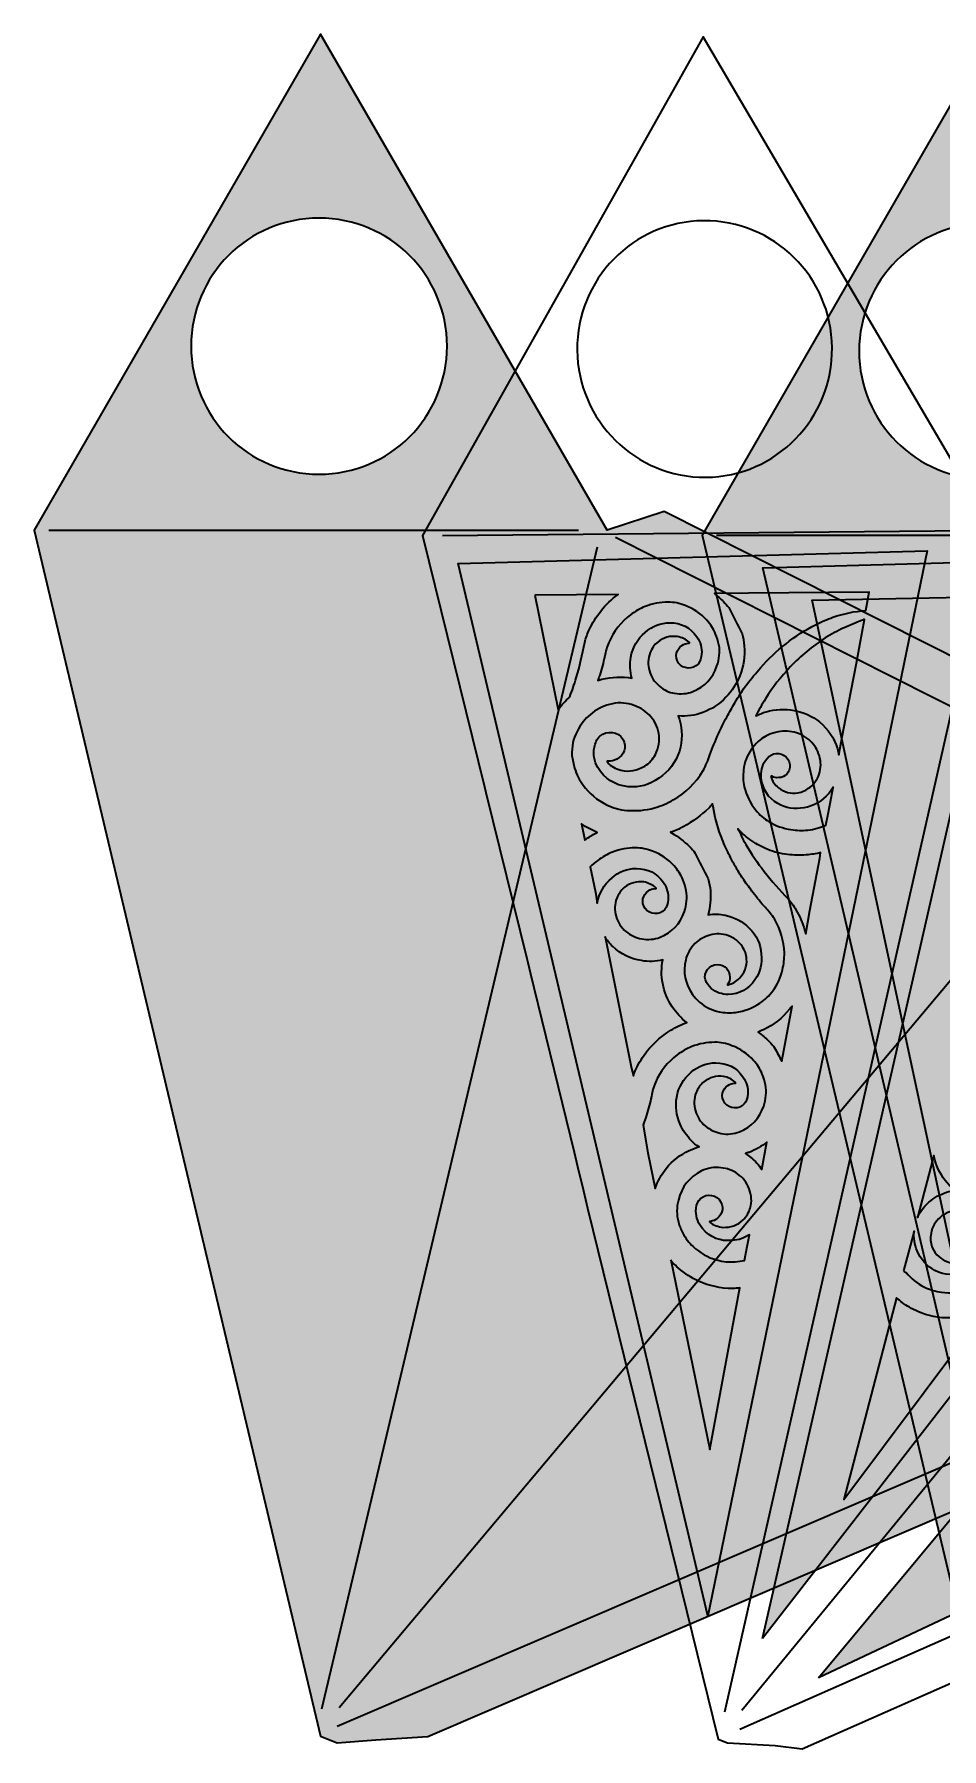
# Model space of a CAD drawing. Header units: inches. Extents: x 1.3 to 15.2, y 1.7 to 11.7.
# Drawn here: x 1.35 to 6.67, y 1.68 to 11.72 of the extents above; entities that cross this region are included whole.
import ezdxf

# ---------------------------------------------------------------- set-up
doc = ezdxf.new("R2010")
doc.units = ezdxf.units.IN
doc.header["$MEASUREMENT"] = 0
doc.layers.add('Layer 1', color=7, linetype='Continuous')

# ---------------------------------------------------------------- blocks, each defined once
blk = doc.blocks.new('block 2')
at = {"layer": 'Layer 1', "true_color": 0x94aa00}
h = blk.add_hatch(color=54, dxfattribs=at)
h.dxf.hatch_style = 2
h.paths.add_polyline_path([(8.05, 7.257), (7.7, 7.308), (7.59, 7.644), (5.042, 8.926), (4.707, 8.817), (3.028, 11.721), (1.35, 8.817), (3.028, 1.753), (3.125, 1.714), (3.351, 1.731), (3.656, 1.75), (9.568, 4.286), (9.7, 4.614), (9.751, 4.964)])
edge = h.paths.add_edge_path()
edge.add_spline(control_points=[(3.019, 10.644), (3.435, 10.644), (3.769, 10.31), (3.769, 9.894), (3.769, 9.479), (3.433, 9.144), (3.019, 9.144), (2.604, 9.144), (2.269, 9.479), (2.269, 9.894), (2.269, 10.31), (2.604, 10.644), (3.019, 10.644)], knot_values=[0, 0, 0, 0, 1, 1, 1, 2, 2, 2, 3, 3, 3, 4, 4, 4, 4], degree=3, periodic=1)
at = {"layer": 'Layer 1', "color": 7, "lineweight": 35, "true_color": 0xffffff}
blk.add_lwpolyline([(8.05, 7.257), (7.7, 7.308), (7.59, 7.644), (5.042, 8.926), (4.707, 8.817), (3.028, 11.721), (1.35, 8.817), (3.028, 1.753), (3.125, 1.714), (3.351, 1.731), (3.656, 1.75), (9.568, 4.286), (9.7, 4.614), (9.751, 4.964), (8.05, 7.257)], dxfattribs=at)
at = {"layer": 'Layer 1', "color": 140, "lineweight": 35, "true_color": 0x00bfff}
for points in [[(1.435, 8.817), (4.539, 8.817)], [(4.756, 8.775), (7.546, 7.369)], [(4.65, 8.717), (3.033, 1.911)], [(7.585, 7.207), (3.136, 1.919)], [(9.551, 4.565), (3.125, 1.81)]]:
    blk.add_lwpolyline(points, dxfattribs=at)
at = {"layer": 'Layer 1', "color": 7, "lineweight": 35, "true_color": 0xffffff}
blk.add_open_spline([(3.019, 10.644), (3.435, 10.644), (3.769, 10.31), (3.769, 9.894), (3.769, 9.479), (3.433, 9.144), (3.019, 9.144), (2.604, 9.144), (2.269, 9.479), (2.269, 9.894), (2.269, 10.31), (2.604, 10.644), (3.019, 10.644)], degree=3, knots=[0, 0, 0, 0, 1, 1, 1, 2, 2, 2, 3, 3, 3, 4, 4, 4, 4], dxfattribs=at)
blk = doc.blocks.new('block 3')
at = {"layer": 'Layer 1', "true_color": 0xdcdcdc}
h = blk.add_hatch(color=254, dxfattribs=at)
h.dxf.hatch_style = 2
h.paths.add_polyline_path([(5.297, 2.457), (3.835, 8.621), (6.583, 8.695)])
h = blk.add_hatch(color=254, dxfattribs=at)
h.dxf.hatch_style = 2
h.paths.add_polyline_path([(5.618, 2.324), (7.029, 8.5), (9.526, 7.353)])
h = blk.add_hatch(color=254, dxfattribs=at)
h.dxf.hatch_style = 2
h.paths.add_polyline_path([(5.947, 2.095), (10.001, 6.963), (11.708, 4.807)])
at = {"layer": 'Layer 1', "color": 140, "lineweight": 35, "true_color": 0x00bfff}
for points in [[(3.989, 7.313), (3.997, 7.279), (4.236, 6.307), (4.242, 6.285), (4.258, 6.218), (4.278, 6.138), (4.278, 6.138), (4.514, 5.174), (4.533, 5.09), (4.568, 4.947), (4.593, 4.846), (5.358, 1.735), (5.413, 1.714), (5.692, 1.699), (5.85, 1.679), (10.901, 3.908)], [(6.967, 8.814), (5.271, 11.706), (3.626, 8.785), (3.989, 7.313)], [(3.743, 8.786), (6.833, 8.814)], [(6.943, 8.715), (5.396, 1.893)], [(9.879, 7.232), (5.496, 1.903)], [(11.861, 4.604), (5.486, 1.792)]]:
    blk.add_lwpolyline(points, dxfattribs=at)
at = {"layer": 'Layer 1', "color": 7, "lineweight": 35, "true_color": 0xffffff}
for points in [[(5.297, 2.457), (3.835, 8.621), (6.583, 8.695), (5.297, 2.457)], [(5.618, 2.324), (7.029, 8.5), (9.526, 7.353), (5.618, 2.324)], [(5.947, 2.095), (10.001, 6.963), (11.708, 4.807), (5.947, 2.095)]]:
    blk.add_lwpolyline(points, dxfattribs=at)
at = {"layer": 'Layer 1', "color": 140, "lineweight": 35, "true_color": 0x00bfff}
for points, knots in [([(5.272, 10.629), (5.685, 10.632), (6.022, 10.3), (6.026, 9.885), (6.029, 9.47), (5.7, 9.131), (5.286, 9.126), (4.874, 9.124), (4.536, 9.456), (4.532, 9.871), (4.528, 10.286), (4.86, 10.625), (5.272, 10.629)], [0, 0, 0, 0, 1, 1, 1, 2, 2, 2, 3, 3, 3, 4, 4, 4, 4]), ([(4.283, 8.436), (4.283, 8.436), (4.772, 8.44), (4.772, 8.44), (4.733, 8.413), (4.699, 8.379), (4.67, 8.342), (4.643, 8.308), (4.62, 8.272), (4.603, 8.233), (4.592, 8.21), (4.582, 8.185), (4.576, 8.158), (4.563, 8.089), (4.547, 8.02), (4.526, 7.951), (4.515, 7.914), (4.503, 7.876), (4.488, 7.84), (4.488, 7.84), (4.488, 7.84), (4.488, 7.84), (4.463, 7.817), (4.439, 7.792), (4.421, 7.765), (4.421, 7.765), (4.421, 7.765), (4.421, 7.765), (4.421, 7.765), (4.283, 8.436), (4.283, 8.436)], [0, 0, 0, 0, 1, 1, 1, 2, 2, 2, 3, 3, 3, 4, 4, 4, 5, 5, 5, 6, 6, 6, 7, 7, 7, 8, 8, 8, 9, 9, 9, 10, 10, 10, 10]), ([(5.536, 8.447), (5.536, 8.447), (6.243, 8.454), (6.243, 8.454), (6.243, 8.454), (6.224, 8.345), (6.224, 8.345), (6.224, 8.345), (6.224, 8.345), (6.224, 8.345), (6.157, 8.342), (6.093, 8.328), (6.031, 8.306), (5.997, 8.295), (5.964, 8.279), (5.932, 8.264), (5.87, 8.232), (5.811, 8.196), (5.756, 8.151), (5.701, 8.11), (5.653, 8.063), (5.607, 8.011), (5.579, 7.979), (5.553, 7.946), (5.526, 7.913), (5.501, 7.878), (5.476, 7.842), (5.456, 7.806), (5.439, 7.778), (5.424, 7.751), (5.408, 7.722), (5.392, 7.69), (5.376, 7.657), (5.36, 7.624), (5.342, 7.582), (5.324, 7.542), (5.31, 7.5), (5.299, 7.468), (5.286, 7.438), (5.27, 7.408), (5.226, 7.336), (5.168, 7.278), (5.095, 7.236), (5.06, 7.217), (5.024, 7.201), (4.985, 7.19), (4.931, 7.175), (4.878, 7.171), (4.822, 7.175), (4.781, 7.179), (4.742, 7.19), (4.704, 7.208), (4.649, 7.236), (4.603, 7.274), (4.567, 7.322), (4.545, 7.353), (4.528, 7.385), (4.517, 7.422), (4.51, 7.447), (4.504, 7.472), (4.501, 7.497), (4.499, 7.547), (4.508, 7.595), (4.532, 7.638), (4.572, 7.718), (4.635, 7.771), (4.722, 7.796), (4.765, 7.808), (4.81, 7.807), (4.851, 7.795), (4.892, 7.783), (4.925, 7.763), (4.953, 7.735), (4.983, 7.704), (5.003, 7.668), (5.01, 7.626), (5.017, 7.583), (5.011, 7.542), (4.99, 7.503), (4.975, 7.475), (4.956, 7.451), (4.928, 7.435), (4.883, 7.407), (4.838, 7.399), (4.788, 7.411), (4.756, 7.418), (4.729, 7.433), (4.71, 7.457), (4.708, 7.458), (4.707, 7.46), (4.707, 7.463), (4.708, 7.465), (4.711, 7.464), (4.714, 7.464), (4.732, 7.463), (4.747, 7.467), (4.764, 7.475), (4.806, 7.499), (4.826, 7.543), (4.8, 7.592), (4.775, 7.638), (4.706, 7.646), (4.665, 7.61), (4.646, 7.592), (4.638, 7.57), (4.633, 7.546), (4.624, 7.504), (4.632, 7.463), (4.653, 7.426), (4.692, 7.36), (4.751, 7.322), (4.831, 7.314), (4.896, 7.307), (4.956, 7.325), (5.01, 7.363), (5.068, 7.403), (5.11, 7.456), (5.131, 7.522), (5.15, 7.585), (5.149, 7.646), (5.131, 7.707), (5.128, 7.714), (5.125, 7.722), (5.124, 7.729), (5.124, 7.729), (5.124, 7.729), (5.124, 7.729), (5.174, 7.724), (5.221, 7.731), (5.268, 7.749), (5.321, 7.768), (5.365, 7.797), (5.404, 7.838), (5.439, 7.874), (5.465, 7.915), (5.485, 7.963), (5.508, 8.02), (5.515, 8.078), (5.511, 8.139), (5.508, 8.163), (5.504, 8.188), (5.499, 8.21), (5.472, 8.26), (5.447, 8.311), (5.421, 8.363), (5.411, 8.375), (5.401, 8.386), (5.389, 8.399), (5.372, 8.415), (5.356, 8.431), (5.336, 8.445), (5.336, 8.445), (5.536, 8.447), (5.536, 8.447), (5.536, 8.447), (5.536, 8.447), (5.536, 8.447)], [0, 0, 0, 0, 1, 1, 1, 2, 2, 2, 3, 3, 3, 4, 4, 4, 5, 5, 5, 6, 6, 6, 7, 7, 7, 8, 8, 8, 9, 9, 9, 10, 10, 10, 11, 11, 11, 12, 12, 12, 13, 13, 13, 14, 14, 14, 15, 15, 15, 16, 16, 16, 17, 17, 17, 18, 18, 18, 19, 19, 19, 20, 20, 20, 21, 21, 21, 22, 22, 22, 23, 23, 23, 24, 24, 24, 25, 25, 25, 26, 26, 26, 27, 27, 27, 28, 28, 28, 29, 29, 29, 30, 30, 30, 31, 31, 31, 32, 32, 32, 33, 33, 33, 34, 34, 34, 35, 35, 35, 36, 36, 36, 37, 37, 37, 38, 38, 38, 39, 39, 39, 40, 40, 40, 41, 41, 41, 42, 42, 42, 43, 43, 43, 44, 44, 44, 45, 45, 45, 46, 46, 46, 47, 47, 47, 48, 48, 48, 49, 49, 49, 50, 50, 50, 51, 51, 51, 52, 52, 52, 52]), ([(5.014, 7.903), (4.986, 7.926), (4.965, 7.956), (4.956, 7.992), (4.945, 8.028), (4.946, 8.064), (4.96, 8.099), (4.97, 8.122), (4.983, 8.145), (5.004, 8.161), (5.038, 8.188), (5.076, 8.199), (5.118, 8.193), (5.145, 8.189), (5.168, 8.178), (5.188, 8.16), (5.189, 8.158), (5.19, 8.157), (5.19, 8.156), (5.189, 8.153), (5.188, 8.154), (5.185, 8.154), (5.17, 8.153), (5.157, 8.15), (5.145, 8.14), (5.113, 8.117), (5.099, 8.078), (5.126, 8.038), (5.153, 8.001), (5.211, 7.999), (5.24, 8.032), (5.254, 8.049), (5.26, 8.068), (5.261, 8.09), (5.264, 8.126), (5.254, 8.161), (5.233, 8.192), (5.195, 8.246), (5.14, 8.274), (5.075, 8.274), (5.021, 8.274), (4.972, 8.254), (4.931, 8.218), (4.885, 8.181), (4.857, 8.131), (4.846, 8.072), (4.839, 8.031), (4.842, 7.988), (4.853, 7.949), (4.853, 7.949), (4.853, 7.949), (4.853, 7.949), (4.795, 7.96), (4.735, 7.958), (4.676, 7.943), (4.67, 7.94), (4.661, 7.939), (4.653, 7.936), (4.656, 7.947), (4.66, 7.957), (4.664, 7.968), (4.675, 8.004), (4.686, 8.04), (4.693, 8.078), (4.699, 8.106), (4.706, 8.132), (4.717, 8.158), (4.745, 8.224), (4.788, 8.278), (4.845, 8.321), (4.871, 8.34), (4.9, 8.357), (4.931, 8.37), (4.974, 8.386), (5.018, 8.395), (5.064, 8.395), (5.099, 8.395), (5.133, 8.388), (5.165, 8.375), (5.214, 8.356), (5.256, 8.328), (5.292, 8.289), (5.314, 8.265), (5.331, 8.238), (5.343, 8.208), (5.351, 8.188), (5.358, 8.167), (5.363, 8.145), (5.37, 8.103), (5.365, 8.061), (5.351, 8.021), (5.326, 7.95), (5.281, 7.899), (5.21, 7.871), (5.175, 7.857), (5.139, 7.856), (5.101, 7.861), (5.071, 7.865), (5.04, 7.881), (5.014, 7.903)], [0, 0, 0, 0, 1, 1, 1, 2, 2, 2, 3, 3, 3, 4, 4, 4, 5, 5, 5, 6, 6, 6, 7, 7, 7, 8, 8, 8, 9, 9, 9, 10, 10, 10, 11, 11, 11, 12, 12, 12, 13, 13, 13, 14, 14, 14, 15, 15, 15, 16, 16, 16, 17, 17, 17, 18, 18, 18, 19, 19, 19, 20, 20, 20, 21, 21, 21, 22, 22, 22, 23, 23, 23, 24, 24, 24, 25, 25, 25, 26, 26, 26, 27, 27, 27, 28, 28, 28, 29, 29, 29, 30, 30, 30, 31, 31, 31, 32, 32, 32, 33, 33, 33, 33]), ([(6.093, 7.646), (6.093, 7.646), (6.068, 7.51), (6.068, 7.51), (6.068, 7.51), (6.068, 7.51), (6.068, 7.51), (6.068, 7.51), (6.065, 7.5), (6.065, 7.5), (6.065, 7.5), (6.065, 7.5), (6.065, 7.5), (6.063, 7.513), (6.061, 7.524), (6.057, 7.536), (6.039, 7.599), (6.003, 7.651), (5.953, 7.693), (5.908, 7.729), (5.858, 7.751), (5.803, 7.761), (5.749, 7.771), (5.693, 7.768), (5.64, 7.753), (5.618, 7.746), (5.597, 7.738), (5.578, 7.728), (5.596, 7.761), (5.614, 7.795), (5.635, 7.828), (5.676, 7.895), (5.726, 7.958), (5.781, 8.015), (5.842, 8.081), (5.91, 8.136), (5.986, 8.185), (6.021, 8.207), (6.057, 8.226), (6.096, 8.245), (6.132, 8.261), (6.17, 8.276), (6.206, 8.29), (6.208, 8.292), (6.213, 8.293), (6.215, 8.293), (6.215, 8.293), (6.188, 8.145), (6.188, 8.145), (6.188, 8.145), (6.188, 8.145), (6.188, 8.145), (6.188, 8.145), (6.168, 8.038), (6.168, 8.038), (6.168, 8.038), (6.168, 8.038), (6.168, 8.038), (6.168, 8.038), (6.093, 7.646), (6.093, 7.646)], [0, 0, 0, 0, 1, 1, 1, 2, 2, 2, 3, 3, 3, 4, 4, 4, 5, 5, 5, 6, 6, 6, 7, 7, 7, 8, 8, 8, 9, 9, 9, 10, 10, 10, 11, 11, 11, 12, 12, 12, 13, 13, 13, 14, 14, 14, 15, 15, 15, 16, 16, 16, 17, 17, 17, 18, 18, 18, 19, 19, 19, 20, 20, 20, 20]), ([(5.778, 7.443), (5.774, 7.489), (5.724, 7.52), (5.682, 7.506), (5.663, 7.499), (5.647, 7.483), (5.636, 7.467), (5.614, 7.436), (5.608, 7.401), (5.611, 7.365), (5.618, 7.299), (5.651, 7.247), (5.708, 7.215), (5.756, 7.188), (5.808, 7.181), (5.861, 7.19), (5.92, 7.201), (5.968, 7.229), (6.007, 7.275), (6.017, 7.286), (6.025, 7.299), (6.032, 7.311), (6.032, 7.311), (6.032, 7.31), (6.032, 7.31), (6.032, 7.31), (6.032, 7.31), (6.032, 7.31), (6.032, 7.31), (6.021, 7.247), (6.021, 7.247), (6.021, 7.247), (6.003, 7.154), (6.003, 7.154), (6.003, 7.154), (5.99, 7.088), (5.99, 7.088), (5.957, 7.074), (5.921, 7.064), (5.883, 7.06), (5.851, 7.056), (5.818, 7.057), (5.785, 7.063), (5.739, 7.07), (5.696, 7.085), (5.657, 7.108), (5.626, 7.126), (5.601, 7.15), (5.578, 7.176), (5.546, 7.218), (5.524, 7.263), (5.511, 7.314), (5.504, 7.346), (5.503, 7.378), (5.507, 7.411), (5.51, 7.433), (5.514, 7.456), (5.522, 7.476), (5.538, 7.517), (5.561, 7.55), (5.593, 7.578), (5.65, 7.628), (5.717, 7.647), (5.79, 7.636), (5.826, 7.631), (5.86, 7.614), (5.889, 7.59), (5.915, 7.568), (5.935, 7.54), (5.947, 7.507), (5.96, 7.472), (5.963, 7.438), (5.954, 7.401), (5.945, 7.365), (5.926, 7.335), (5.896, 7.31), (5.875, 7.295), (5.851, 7.282), (5.825, 7.278), (5.783, 7.271), (5.745, 7.282), (5.711, 7.308), (5.69, 7.325), (5.675, 7.346), (5.668, 7.372), (5.668, 7.374), (5.665, 7.375), (5.668, 7.376), (5.671, 7.379), (5.671, 7.375), (5.672, 7.375), (5.685, 7.368), (5.699, 7.364), (5.714, 7.367), (5.751, 7.368), (5.782, 7.396), (5.778, 7.443)], [0, 0, 0, 0, 1, 1, 1, 2, 2, 2, 3, 3, 3, 4, 4, 4, 5, 5, 5, 6, 6, 6, 7, 7, 7, 8, 8, 8, 9, 9, 9, 10, 10, 10, 11, 11, 11, 12, 12, 12, 13, 13, 13, 14, 14, 14, 15, 15, 15, 16, 16, 16, 17, 17, 17, 18, 18, 18, 19, 19, 19, 20, 20, 20, 21, 21, 21, 22, 22, 22, 23, 23, 23, 24, 24, 24, 25, 25, 25, 26, 26, 26, 27, 27, 27, 28, 28, 28, 29, 29, 29, 30, 30, 30, 31, 31, 31, 32, 32, 32, 32]), ([(5.154, 7.079), (5.208, 7.11), (5.26, 7.146), (5.303, 7.189), (5.31, 7.196), (5.318, 7.204), (5.325, 7.213), (5.326, 7.207), (5.326, 7.201), (5.328, 7.197), (5.338, 7.14), (5.351, 7.086), (5.372, 7.031), (5.385, 6.997), (5.399, 6.964), (5.414, 6.932), (5.429, 6.9), (5.446, 6.868), (5.465, 6.836), (5.479, 6.813), (5.493, 6.79), (5.508, 6.768), (5.525, 6.743), (5.545, 6.718), (5.563, 6.693), (5.586, 6.663), (5.608, 6.633), (5.635, 6.606), (5.654, 6.585), (5.672, 6.564), (5.688, 6.539), (5.724, 6.478), (5.743, 6.411), (5.746, 6.34), (5.747, 6.307), (5.743, 6.274), (5.735, 6.242), (5.724, 6.196), (5.706, 6.156), (5.678, 6.118), (5.658, 6.09), (5.632, 6.065), (5.603, 6.046), (5.56, 6.017), (5.513, 5.999), (5.46, 5.992), (5.428, 5.988), (5.396, 5.989), (5.364, 5.996), (5.342, 6), (5.321, 6.007), (5.301, 6.017), (5.264, 6.035), (5.232, 6.063), (5.208, 6.097), (5.165, 6.16), (5.15, 6.226), (5.168, 6.3), (5.176, 6.336), (5.196, 6.368), (5.222, 6.395), (5.246, 6.418), (5.276, 6.436), (5.31, 6.445), (5.346, 6.454), (5.381, 6.454), (5.415, 6.442), (5.451, 6.429), (5.481, 6.408), (5.5, 6.376), (5.515, 6.354), (5.524, 6.331), (5.525, 6.304), (5.528, 6.261), (5.514, 6.224), (5.483, 6.192), (5.464, 6.172), (5.442, 6.16), (5.417, 6.154), (5.414, 6.154), (5.414, 6.153), (5.413, 6.154), (5.411, 6.157), (5.414, 6.157), (5.415, 6.158), (5.422, 6.171), (5.428, 6.183), (5.426, 6.199), (5.425, 6.239), (5.4, 6.272), (5.353, 6.272), (5.307, 6.272), (5.272, 6.226), (5.283, 6.182), (5.289, 6.161), (5.303, 6.146), (5.318, 6.132), (5.346, 6.108), (5.381, 6.097), (5.417, 6.097), (5.483, 6.099), (5.536, 6.126), (5.574, 6.182), (5.606, 6.228), (5.617, 6.279), (5.611, 6.333), (5.606, 6.393), (5.583, 6.443), (5.54, 6.486), (5.501, 6.526), (5.454, 6.549), (5.4, 6.561), (5.367, 6.568), (5.333, 6.57), (5.299, 6.564), (5.299, 6.564), (5.299, 6.564), (5.299, 6.564), (5.311, 6.61), (5.315, 6.656), (5.313, 6.703), (5.31, 6.726), (5.306, 6.751), (5.3, 6.774), (5.274, 6.824), (5.249, 6.875), (5.222, 6.926), (5.213, 6.939), (5.203, 6.95), (5.19, 6.963), (5.158, 6.995), (5.124, 7.021), (5.085, 7.043), (5.082, 7.045), (5.079, 7.046), (5.078, 7.047), (5.078, 7.047), (5.078, 7.047), (5.078, 7.047), (5.078, 7.047), (5.078, 7.047), (5.078, 7.047), (5.106, 7.056), (5.131, 7.067), (5.154, 7.079)], [0, 0, 0, 0, 1, 1, 1, 2, 2, 2, 3, 3, 3, 4, 4, 4, 5, 5, 5, 6, 6, 6, 7, 7, 7, 8, 8, 8, 9, 9, 9, 10, 10, 10, 11, 11, 11, 12, 12, 12, 13, 13, 13, 14, 14, 14, 15, 15, 15, 16, 16, 16, 17, 17, 17, 18, 18, 18, 19, 19, 19, 20, 20, 20, 21, 21, 21, 22, 22, 22, 23, 23, 23, 24, 24, 24, 25, 25, 25, 26, 26, 26, 27, 27, 27, 28, 28, 28, 29, 29, 29, 30, 30, 30, 31, 31, 31, 32, 32, 32, 33, 33, 33, 34, 34, 34, 35, 35, 35, 36, 36, 36, 37, 37, 37, 38, 38, 38, 39, 39, 39, 40, 40, 40, 41, 41, 41, 42, 42, 42, 43, 43, 43, 44, 44, 44, 45, 45, 45, 46, 46, 46, 47, 47, 47, 48, 48, 48, 48]), ([(4.557, 7.096), (4.586, 7.076), (4.617, 7.06), (4.649, 7.046), (4.649, 7.046), (4.649, 7.046), (4.649, 7.046), (4.628, 7.035), (4.607, 7.022), (4.588, 7.01), (4.585, 7.007), (4.581, 7.004), (4.576, 7.001), (4.576, 7.001), (4.557, 7.096), (4.557, 7.096), (4.557, 7.096), (4.557, 7.096), (4.557, 7.096)], [0, 0, 0, 0, 1, 1, 1, 2, 2, 2, 3, 3, 3, 4, 4, 4, 5, 5, 5, 6, 6, 6, 6]), ([(5.954, 6.896), (5.954, 6.896), (5.896, 6.588), (5.896, 6.588), (5.896, 6.588), (5.871, 6.453), (5.871, 6.453), (5.871, 6.453), (5.871, 6.453), (5.871, 6.453), (5.868, 6.46), (5.867, 6.468), (5.864, 6.476), (5.853, 6.518), (5.836, 6.557), (5.814, 6.593), (5.8, 6.617), (5.786, 6.639), (5.768, 6.657), (5.718, 6.708), (5.672, 6.761), (5.628, 6.817), (5.588, 6.867), (5.553, 6.921), (5.52, 6.976), (5.503, 7.006), (5.488, 7.038), (5.474, 7.068), (5.497, 7.04), (5.525, 7.017), (5.556, 6.996), (5.585, 6.976), (5.615, 6.96), (5.649, 6.946), (5.686, 6.931), (5.725, 6.921), (5.765, 6.917), (5.801, 6.913), (5.838, 6.91), (5.874, 6.914), (5.903, 6.917), (5.932, 6.921), (5.958, 6.928), (5.958, 6.928), (5.958, 6.928), (5.958, 6.928), (5.958, 6.928), (5.954, 6.896), (5.954, 6.896)], [0, 0, 0, 0, 1, 1, 1, 2, 2, 2, 3, 3, 3, 4, 4, 4, 5, 5, 5, 6, 6, 6, 7, 7, 7, 8, 8, 8, 9, 9, 9, 10, 10, 10, 11, 11, 11, 12, 12, 12, 13, 13, 13, 14, 14, 14, 15, 15, 15, 16, 16, 16, 16]), ([(4.639, 6.696), (4.639, 6.696), (4.608, 6.845), (4.608, 6.845), (4.622, 6.858), (4.636, 6.871), (4.653, 6.882), (4.679, 6.901), (4.708, 6.918), (4.739, 6.931), (4.782, 6.947), (4.826, 6.956), (4.872, 6.956), (4.907, 6.956), (4.942, 6.949), (4.974, 6.936), (5.024, 6.917), (5.064, 6.889), (5.1, 6.85), (5.122, 6.826), (5.139, 6.799), (5.151, 6.77), (5.16, 6.749), (5.167, 6.728), (5.171, 6.706), (5.178, 6.664), (5.174, 6.622), (5.16, 6.582), (5.135, 6.511), (5.089, 6.46), (5.018, 6.432), (4.983, 6.418), (4.947, 6.417), (4.91, 6.422), (4.875, 6.429), (4.846, 6.443), (4.818, 6.465), (4.79, 6.489), (4.77, 6.518), (4.76, 6.554), (4.749, 6.59), (4.75, 6.626), (4.764, 6.661), (4.774, 6.685), (4.788, 6.707), (4.808, 6.724), (4.842, 6.75), (4.881, 6.761), (4.922, 6.756), (4.949, 6.751), (4.972, 6.74), (4.992, 6.722), (4.993, 6.721), (4.995, 6.72), (4.995, 6.718), (4.993, 6.715), (4.992, 6.717), (4.989, 6.717), (4.974, 6.715), (4.961, 6.713), (4.949, 6.703), (4.917, 6.679), (4.903, 6.64), (4.931, 6.6), (4.957, 6.563), (5.015, 6.56), (5.045, 6.595), (5.058, 6.61), (5.064, 6.631), (5.065, 6.651), (5.068, 6.688), (5.058, 6.722), (5.038, 6.753), (4.999, 6.807), (4.945, 6.835), (4.879, 6.835), (4.825, 6.835), (4.776, 6.815), (4.735, 6.779), (4.689, 6.742), (4.661, 6.692), (4.65, 6.633), (4.65, 6.633), (4.65, 6.632), (4.65, 6.632), (4.65, 6.632), (4.639, 6.696), (4.639, 6.696)], [0, 0, 0, 0, 1, 1, 1, 2, 2, 2, 3, 3, 3, 4, 4, 4, 5, 5, 5, 6, 6, 6, 7, 7, 7, 8, 8, 8, 9, 9, 9, 10, 10, 10, 11, 11, 11, 12, 12, 12, 13, 13, 13, 14, 14, 14, 15, 15, 15, 16, 16, 16, 17, 17, 17, 18, 18, 18, 19, 19, 19, 20, 20, 20, 21, 21, 21, 22, 22, 22, 23, 23, 23, 24, 24, 24, 25, 25, 25, 26, 26, 26, 27, 27, 27, 28, 28, 28, 29, 29, 29, 29]), ([(4.851, 5.663), (4.851, 5.663), (4.695, 6.435), (4.695, 6.435), (4.707, 6.414), (4.722, 6.395), (4.74, 6.378), (4.788, 6.332), (4.845, 6.306), (4.908, 6.295), (4.95, 6.288), (4.993, 6.289), (5.033, 6.299), (5.033, 6.299), (5.033, 6.299), (5.033, 6.299), (5.025, 6.253), (5.024, 6.207), (5.033, 6.161), (5.043, 6.111), (5.061, 6.067), (5.089, 6.025), (5.113, 5.989), (5.14, 5.958), (5.174, 5.933), (5.174, 5.933), (5.174, 5.933), (5.174, 5.933), (5.167, 5.931), (5.16, 5.928), (5.153, 5.925), (5.12, 5.91), (5.088, 5.893), (5.057, 5.872), (5.014, 5.842), (4.976, 5.807), (4.943, 5.767), (4.917, 5.733), (4.893, 5.697), (4.876, 5.658), (4.871, 5.646), (4.865, 5.633), (4.861, 5.621), (4.861, 5.621), (4.851, 5.663), (4.851, 5.663)], [0, 0, 0, 0, 1, 1, 1, 2, 2, 2, 3, 3, 3, 4, 4, 4, 5, 5, 5, 6, 6, 6, 7, 7, 7, 8, 8, 8, 9, 9, 9, 10, 10, 10, 11, 11, 11, 12, 12, 12, 13, 13, 13, 14, 14, 14, 15, 15, 15, 15]), ([(5.624, 5.89), (5.683, 5.918), (5.733, 5.958), (5.776, 6.01), (5.782, 6.017), (5.788, 6.024), (5.792, 6.029), (5.792, 6.029), (5.738, 5.738), (5.738, 5.738), (5.738, 5.738), (5.731, 5.706), (5.731, 5.706), (5.717, 5.732), (5.703, 5.758), (5.689, 5.785), (5.679, 5.797), (5.67, 5.808), (5.657, 5.821), (5.638, 5.842), (5.615, 5.86), (5.592, 5.876), (5.592, 5.876), (5.592, 5.876), (5.592, 5.876), (5.604, 5.882), (5.614, 5.886), (5.624, 5.89)], [0, 0, 0, 0, 1, 1, 1, 2, 2, 2, 3, 3, 3, 4, 4, 4, 5, 5, 5, 6, 6, 6, 7, 7, 7, 8, 8, 8, 9, 9, 9, 9]), ([(4.918, 5.331), (4.925, 5.35), (4.932, 5.371), (4.938, 5.39), (4.949, 5.426), (4.96, 5.463), (4.967, 5.5), (4.972, 5.528), (4.979, 5.554), (4.99, 5.581), (5.018, 5.646), (5.061, 5.7), (5.118, 5.743), (5.145, 5.763), (5.174, 5.779), (5.204, 5.792), (5.247, 5.808), (5.292, 5.817), (5.338, 5.817), (5.372, 5.817), (5.407, 5.81), (5.439, 5.797), (5.489, 5.778), (5.529, 5.75), (5.565, 5.711), (5.588, 5.688), (5.604, 5.66), (5.617, 5.631), (5.625, 5.611), (5.632, 5.589), (5.636, 5.567), (5.643, 5.525), (5.639, 5.483), (5.625, 5.443), (5.6, 5.372), (5.554, 5.321), (5.483, 5.293), (5.449, 5.279), (5.413, 5.276), (5.375, 5.283), (5.342, 5.29), (5.311, 5.304), (5.283, 5.326), (5.256, 5.35), (5.235, 5.379), (5.225, 5.415), (5.214, 5.451), (5.215, 5.488), (5.229, 5.522), (5.239, 5.546), (5.253, 5.568), (5.275, 5.585), (5.308, 5.611), (5.347, 5.622), (5.389, 5.617), (5.415, 5.613), (5.439, 5.601), (5.458, 5.583), (5.46, 5.582), (5.461, 5.581), (5.461, 5.579), (5.46, 5.576), (5.458, 5.578), (5.456, 5.578), (5.44, 5.576), (5.428, 5.574), (5.415, 5.564), (5.383, 5.54), (5.37, 5.5), (5.397, 5.461), (5.424, 5.425), (5.482, 5.422), (5.511, 5.456), (5.525, 5.472), (5.531, 5.492), (5.532, 5.514), (5.535, 5.55), (5.525, 5.585), (5.503, 5.615), (5.464, 5.67), (5.41, 5.696), (5.345, 5.697), (5.29, 5.697), (5.242, 5.678), (5.2, 5.642), (5.154, 5.603), (5.126, 5.554), (5.115, 5.496), (5.106, 5.442), (5.113, 5.389), (5.135, 5.338), (5.15, 5.301), (5.174, 5.27), (5.201, 5.24), (5.215, 5.226), (5.229, 5.215), (5.246, 5.204), (5.246, 5.204), (5.246, 5.204), (5.246, 5.204), (5.246, 5.204), (5.246, 5.204), (5.246, 5.204), (5.226, 5.199), (5.208, 5.193), (5.189, 5.183), (5.136, 5.158), (5.09, 5.124), (5.054, 5.078), (5.026, 5.042), (5.004, 5.003), (4.989, 4.96), (4.989, 4.96), (4.946, 5.17), (4.946, 5.17), (4.946, 5.17), (4.918, 5.331), (4.918, 5.331)], [0, 0, 0, 0, 1, 1, 1, 2, 2, 2, 3, 3, 3, 4, 4, 4, 5, 5, 5, 6, 6, 6, 7, 7, 7, 8, 8, 8, 9, 9, 9, 10, 10, 10, 11, 11, 11, 12, 12, 12, 13, 13, 13, 14, 14, 14, 15, 15, 15, 16, 16, 16, 17, 17, 17, 18, 18, 18, 19, 19, 19, 20, 20, 20, 21, 21, 21, 22, 22, 22, 23, 23, 23, 24, 24, 24, 25, 25, 25, 26, 26, 26, 27, 27, 27, 28, 28, 28, 29, 29, 29, 30, 30, 30, 31, 31, 31, 32, 32, 32, 33, 33, 33, 34, 34, 34, 35, 35, 35, 36, 36, 36, 37, 37, 37, 38, 38, 38, 39, 39, 39, 39]), ([(5.54, 5.172), (5.578, 5.188), (5.613, 5.206), (5.643, 5.231), (5.643, 5.231), (5.614, 5.071), (5.614, 5.071), (5.614, 5.071), (5.614, 5.071), (5.614, 5.071), (5.596, 5.099), (5.575, 5.121), (5.55, 5.142), (5.539, 5.15), (5.529, 5.157), (5.518, 5.165), (5.518, 5.165), (5.518, 5.165), (5.518, 5.165), (5.525, 5.168), (5.533, 5.171), (5.54, 5.172)], [0, 0, 0, 0, 1, 1, 1, 2, 2, 2, 3, 3, 3, 4, 4, 4, 5, 5, 5, 6, 6, 6, 7, 7, 7, 7]), ([(6.526, 4.79), (6.526, 4.79), (6.526, 4.79), (6.526, 4.79), (6.526, 4.79), (6.622, 5.154), (6.622, 5.154), (6.626, 5.133), (6.632, 5.113), (6.64, 5.093), (6.66, 5.043), (6.69, 5.001), (6.728, 4.965), (6.733, 4.96), (6.739, 4.954), (6.746, 4.95), (6.735, 4.947), (6.722, 4.946), (6.71, 4.943), (6.672, 4.932), (6.636, 4.915), (6.606, 4.89), (6.57, 4.863), (6.543, 4.829), (6.526, 4.79), (6.526, 4.79), (6.526, 4.79), (6.526, 4.79)], [0, 0, 0, 0, 1, 1, 1, 2, 2, 2, 3, 3, 3, 4, 4, 4, 5, 5, 5, 6, 6, 6, 7, 7, 7, 8, 8, 8, 9, 9, 9, 9]), ([(5.151, 4.699), (5.14, 4.72), (5.132, 4.74), (5.125, 4.764), (5.114, 4.807), (5.114, 4.85), (5.125, 4.893), (5.145, 4.97), (5.189, 5.028), (5.261, 5.063), (5.297, 5.081), (5.335, 5.086), (5.374, 5.082), (5.41, 5.079), (5.443, 5.067), (5.472, 5.046), (5.504, 5.024), (5.526, 4.996), (5.54, 4.958), (5.554, 4.922), (5.557, 4.883), (5.546, 4.846), (5.538, 4.82), (5.525, 4.796), (5.504, 4.776), (5.472, 4.746), (5.432, 4.731), (5.386, 4.733), (5.358, 4.736), (5.332, 4.745), (5.311, 4.761), (5.31, 4.763), (5.308, 4.764), (5.308, 4.765), (5.31, 4.768), (5.311, 4.767), (5.314, 4.768), (5.329, 4.771), (5.342, 4.775), (5.354, 4.786), (5.386, 4.814), (5.396, 4.857), (5.364, 4.896), (5.333, 4.932), (5.272, 4.929), (5.245, 4.89), (5.231, 4.872), (5.228, 4.85), (5.228, 4.828), (5.228, 4.789), (5.242, 4.754), (5.267, 4.726), (5.313, 4.672), (5.371, 4.65), (5.44, 4.656), (5.478, 4.658), (5.511, 4.671), (5.542, 4.69), (5.542, 4.69), (5.542, 4.69), (5.542, 4.69), (5.542, 4.69), (5.542, 4.69), (5.542, 4.69), (5.542, 4.69), (5.528, 4.62), (5.528, 4.62), (5.528, 4.62), (5.513, 4.539), (5.513, 4.539), (5.495, 4.535), (5.476, 4.532), (5.458, 4.531), (5.422, 4.528), (5.386, 4.532), (5.35, 4.542), (5.297, 4.557), (5.251, 4.583), (5.211, 4.621), (5.188, 4.642), (5.168, 4.668), (5.151, 4.699)], [0, 0, 0, 0, 1, 1, 1, 2, 2, 2, 3, 3, 3, 4, 4, 4, 5, 5, 5, 6, 6, 6, 7, 7, 7, 8, 8, 8, 9, 9, 9, 10, 10, 10, 11, 11, 11, 12, 12, 12, 13, 13, 13, 14, 14, 14, 15, 15, 15, 16, 16, 16, 17, 17, 17, 18, 18, 18, 19, 19, 19, 20, 20, 20, 21, 21, 21, 22, 22, 22, 23, 23, 23, 24, 24, 24, 25, 25, 25, 26, 26, 26, 27, 27, 27, 27]), ([(6.445, 4.479), (6.445, 4.479), (6.506, 4.71), (6.506, 4.71), (6.506, 4.71), (6.506, 4.71), (6.506, 4.71), (6.506, 4.71), (6.506, 4.711), (6.506, 4.711), (6.503, 4.672), (6.508, 4.633), (6.524, 4.596), (6.545, 4.546), (6.578, 4.506), (6.628, 4.481), (6.686, 4.449), (6.747, 4.449), (6.807, 4.476), (6.839, 4.492), (6.865, 4.517), (6.878, 4.55), (6.885, 4.57), (6.89, 4.589), (6.885, 4.61), (6.874, 4.654), (6.822, 4.679), (6.782, 4.66), (6.74, 4.639), (6.733, 4.597), (6.751, 4.563), (6.758, 4.549), (6.768, 4.539), (6.781, 4.532), (6.782, 4.531), (6.785, 4.531), (6.785, 4.529), (6.785, 4.528), (6.782, 4.526), (6.781, 4.526), (6.754, 4.52), (6.729, 4.521), (6.704, 4.531), (6.663, 4.546), (6.633, 4.572), (6.615, 4.611), (6.604, 4.635), (6.601, 4.661), (6.604, 4.686), (6.607, 4.722), (6.624, 4.756), (6.65, 4.782), (6.675, 4.808), (6.706, 4.824), (6.742, 4.832), (6.775, 4.839), (6.808, 4.838), (6.843, 4.826), (6.879, 4.815), (6.91, 4.796), (6.935, 4.768), (6.985, 4.711), (7.003, 4.645), (6.993, 4.571), (6.988, 4.529), (6.972, 4.492), (6.947, 4.46), (6.933, 4.442), (6.918, 4.428), (6.901, 4.414), (6.876, 4.395), (6.849, 4.378), (6.818, 4.368), (6.77, 4.351), (6.72, 4.346), (6.667, 4.353), (6.632, 4.357), (6.599, 4.368), (6.567, 4.383), (6.525, 4.404), (6.49, 4.433), (6.46, 4.468), (6.453, 4.468), (6.449, 4.474), (6.445, 4.479)], [0, 0, 0, 0, 1, 1, 1, 2, 2, 2, 3, 3, 3, 4, 4, 4, 5, 5, 5, 6, 6, 6, 7, 7, 7, 8, 8, 8, 9, 9, 9, 10, 10, 10, 11, 11, 11, 12, 12, 12, 13, 13, 13, 14, 14, 14, 15, 15, 15, 16, 16, 16, 17, 17, 17, 18, 18, 18, 19, 19, 19, 20, 20, 20, 21, 21, 21, 22, 22, 22, 23, 23, 23, 24, 24, 24, 25, 25, 25, 26, 26, 26, 27, 27, 27, 28, 28, 28, 28]), ([(5.081, 4.543), (5.083, 4.538), (5.088, 4.532), (5.09, 4.528), (5.101, 4.517), (5.114, 4.504), (5.126, 4.493), (5.163, 4.463), (5.2, 4.438), (5.243, 4.418), (5.306, 4.389), (5.372, 4.375), (5.442, 4.375), (5.457, 4.375), (5.471, 4.376), (5.486, 4.378), (5.486, 4.378), (5.486, 4.378), (5.486, 4.378), (5.486, 4.378), (5.31, 3.432), (5.31, 3.432), (5.31, 3.432), (5.081, 4.543), (5.081, 4.543)], [0, 0, 0, 0, 1, 1, 1, 2, 2, 2, 3, 3, 3, 4, 4, 4, 5, 5, 5, 6, 6, 6, 7, 7, 7, 8, 8, 8, 8]), ([(6.71, 3.96), (6.71, 3.96), (6.565, 3.767), (6.565, 3.767), (6.565, 3.767), (6.095, 3.139), (6.095, 3.139), (6.095, 3.139), (6.404, 4.32), (6.404, 4.32), (6.404, 4.32), (6.404, 4.32), (6.404, 4.32), (6.415, 4.311), (6.425, 4.301), (6.436, 4.293), (6.464, 4.272), (6.495, 4.256), (6.528, 4.24), (6.589, 4.214), (6.651, 4.2), (6.718, 4.203), (6.763, 4.204), (6.807, 4.211), (6.849, 4.224), (6.864, 4.228), (6.878, 4.233), (6.893, 4.239), (6.913, 4.253), (6.933, 4.267), (6.953, 4.281), (6.953, 4.281), (6.71, 3.96), (6.71, 3.96)], [0, 0, 0, 0, 1, 1, 1, 2, 2, 2, 3, 3, 3, 4, 4, 4, 5, 5, 5, 6, 6, 6, 7, 7, 7, 8, 8, 8, 9, 9, 9, 10, 10, 10, 11, 11, 11, 11])]:
    blk.add_open_spline(points, degree=3, knots=knots, dxfattribs=at)
blk = doc.blocks.new('block 4')
at = {"layer": 'Layer 1', "true_color": 0x7de900}
h = blk.add_hatch(color=70, dxfattribs=at)
h.dxf.hatch_style = 2
h.paths.add_polyline_path([(11.965, 7.228), (11.615, 7.279), (11.505, 7.615), (8.956, 8.897), (8.622, 8.788), (6.942, 11.692), (5.265, 8.788), (6.942, 1.724), (6.992, 1.703), (7.295, 1.7), (7.51, 1.693), (13.483, 4.254), (13.615, 4.582), (13.666, 4.932)])
edge = h.paths.add_edge_path()
edge.add_spline(control_points=[(6.934, 10.615), (7.349, 10.615), (7.684, 10.281), (7.684, 9.865), (7.684, 9.45), (7.348, 9.115), (6.934, 9.115), (6.519, 9.115), (6.184, 9.45), (6.184, 9.865), (6.184, 10.279), (6.519, 10.615), (6.934, 10.615)], knot_values=[0, 0, 0, 0, 1, 1, 1, 2, 2, 2, 3, 3, 3, 4, 4, 4, 4], degree=3, periodic=1)
h.paths.add_polyline_path([(6.991, 3.353), (5.909, 8.407), (7.87, 8.446)])
h.paths.add_polyline_path([(9.023, 8.161), (10.787, 7.306), (7.69, 3.167)])
h.paths.add_polyline_path([(8.219, 2.658), (11.679, 6.5), (12.859, 4.935)])
at = {"layer": 'Layer 1', "true_color": 0xdcdcdc}
h = blk.add_hatch(color=254, dxfattribs=at)
h.dxf.hatch_style = 2
h.paths.add_polyline_path([(7.083, 2.357), (5.619, 8.596), (8.367, 8.671)])
at = {"layer": 'Layer 1', "color": 140, "lineweight": 35, "true_color": 0x00bfff}
for points in [[(11.965, 7.228), (11.615, 7.279), (11.505, 7.615), (8.956, 8.897), (8.622, 8.788), (6.942, 11.692), (5.265, 8.788), (6.942, 1.724), (6.992, 1.703), (7.295, 1.7), (7.51, 1.693), (13.483, 4.254), (13.615, 4.582), (13.666, 4.932), (11.965, 7.228)], [(5.349, 8.788), (8.454, 8.788)], [(6.991, 3.353), (5.909, 8.407), (7.87, 8.446), (6.991, 3.353)]]:
    blk.add_lwpolyline(points, dxfattribs=at)
at = {"layer": 'Layer 1', "color": 7, "lineweight": 35, "true_color": 0xffffff}
blk.add_lwpolyline([(7.083, 2.357), (5.619, 8.596), (8.367, 8.671), (7.083, 2.357)], dxfattribs=at)
at = {"layer": 'Layer 1', "color": 140, "lineweight": 35, "true_color": 0x00bfff}
blk.add_open_spline([(6.934, 10.615), (7.349, 10.615), (7.684, 10.281), (7.684, 9.865), (7.684, 9.45), (7.348, 9.115), (6.934, 9.115), (6.519, 9.115), (6.184, 9.45), (6.184, 9.865), (6.184, 10.279), (6.519, 10.615), (6.934, 10.615)], degree=3, knots=[0, 0, 0, 0, 1, 1, 1, 2, 2, 2, 3, 3, 3, 4, 4, 4, 4], dxfattribs=at)

msp = doc.modelspace()

# ---------------------------------------------------------------- block references
at = {"layer": 'Layer 1'}
for name in ['block 2', 'block 3', 'block 4']:
    msp.add_blockref(name, (0, 0), dxfattribs=at)

doc.saveas('drawing.dxf')
